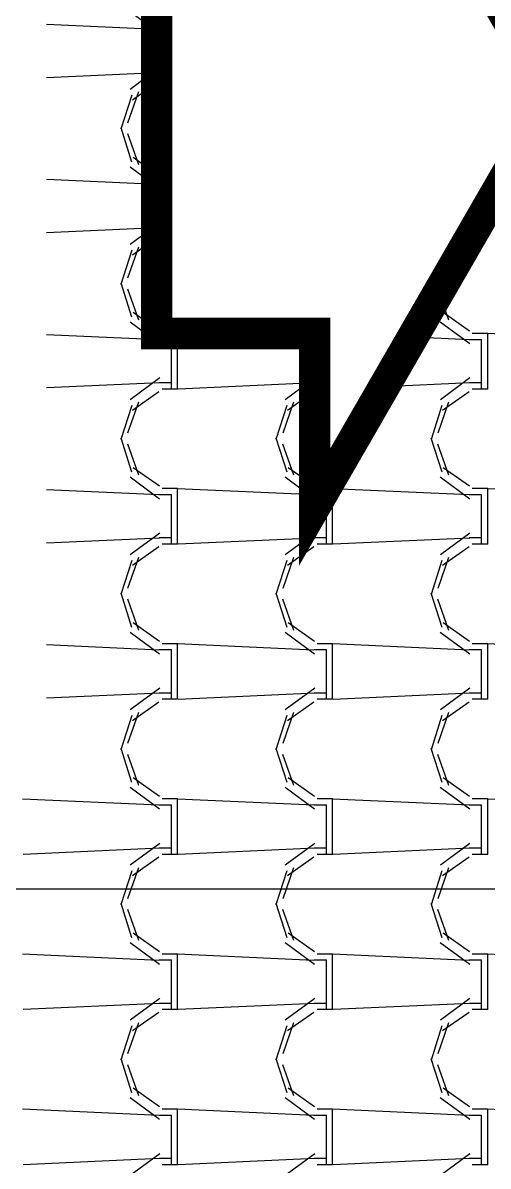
# Model space of a CAD drawing. Header units: millimetres. Extents: x -336 to -33, y -135 to 770.
# Drawn here: x -173.451 to -172.551, y 723.478 to 725.689 of the extents above; entities that cross this region are included whole.
import ezdxf

# ---------------------------------------------------------------- set-up
doc = ezdxf.new("R2010")
doc.units = ezdxf.units.MM
doc.header["$LTSCALE"] = 50
doc.header["$MEASUREMENT"] = 0
doc.layers.get('0').update_dxf_attribs({"linetype": 'CONTINUOUS'})
doc.layers.add('-HIDRO', color=8, linetype='CONTINUOUS')
doc.layers.add('AF', color=5, linetype='CONTINUOUS')

# ---------------------------------------------------------------- blocks, each defined once
blk = doc.blocks.new('Seta')
at = {"const_width": 2}
blk.add_lwpolyline([(10, 15), (10, 25.981), (25, 0), (10, -25.981), (10, -15), (0, -15), (0, 15)], close=True, dxfattribs=at)

msp = doc.modelspace()

# ---------------------------------------------------------------- linework, layer by layer
at = {"layer": '-HIDRO', "linetype": 'Continuous'}
for p, q in [((-173.2436, 725.7104), (-173.1923, 725.6726)), ((-173.1923, 725.6759), (-173.4056, 725.6856)), ((-173.1923, 725.5922), (-173.4056, 725.5825)), ((-173.1923, 725.5974), (-173.2433, 725.5599)), ((-173.1923, 725.572), (-173.2389, 725.5392)), ((-173.2405, 725.5489), (-173.2614, 725.4829)), ((-173.2274, 725.5549), (-173.2484, 725.4949)), ((-173.2617, 725.4861), (-173.2407, 725.4201)), ((-173.2487, 725.4745), (-173.2277, 725.4145)), ((-173.2379, 725.429), (-173.1923, 725.3968)), ((-173.2436, 725.4104), (-173.1923, 725.3726)), ((-173.1923, 725.3759), (-173.4056, 725.3856)), ((-172.5517, 725.2925), (-172.5517, 725.3321)), ((-173.1923, 725.2974), (-173.2433, 725.2599)), ((-172.5637, 725.2925), (-172.5637, 725.3113)), ((-173.1923, 725.2922), (-173.4056, 725.2825)), ((-172.5517, 725.2805), (-172.5815, 725.2805)), ((-172.5637, 725.2925), (-172.5746, 725.2925)), ((-172.5637, 725.2805), (-172.5637, 725.2925)), ((-172.5517, 725.2805), (-172.5517, 725.2925)), ((-173.2274, 725.2549), (-173.2484, 725.1949)), ((-173.1923, 725.272), (-173.2389, 725.2392)), ((-173.2405, 725.2489), (-173.2614, 725.1829)), ((-173.2617, 725.1861), (-173.2407, 725.1201)), ((-173.2487, 725.1745), (-173.2277, 725.1145)), ((-172.6465, 725.168), (-172.6277, 725.1145)), ((-172.6526, 725.1575), (-172.6407, 725.1201)), ((-173.2379, 725.129), (-173.1923, 725.0968)), ((-172.6379, 725.129), (-172.5869, 725.093)), ((-173.2436, 725.1104), (-173.1866, 725.0684)), ((-172.6436, 725.1104), (-172.5866, 725.0684)), ((-173.1879, 725.0757), (-173.4056, 725.0856)), ((-173.1877, 725.0765), (-173.1637, 725.0765)), ((-173.1637, 724.9925), (-173.1637, 725.0765)), ((-172.8879, 725.0757), (-173.1519, 725.0877)), ((-173.1517, 724.9925), (-173.1517, 725.0879)), ((-172.9131, 725.0879), (-172.8866, 725.0684)), ((-172.8877, 725.0765), (-172.8866, 725.0765)), ((-172.5879, 725.0757), (-172.6969, 725.0807)), ((-172.5877, 725.0765), (-172.5637, 725.0765)), ((-172.5817, 725.0885), (-172.5517, 725.0885)), ((-172.5637, 724.9925), (-172.5637, 725.0765)), ((-172.2879, 725.0757), (-172.5519, 725.0877)), ((-172.5517, 724.9925), (-172.5517, 725.0885)), ((-173.1865, 724.9925), (-173.4056, 724.9825)), ((-173.1863, 725.0019), (-173.2433, 724.9599)), ((-173.1637, 724.9925), (-173.1877, 724.9925)), ((-173.1637, 724.9805), (-173.1637, 724.9925)), ((-173.1517, 724.9805), (-173.1517, 724.9925)), ((-172.8866, 724.9925), (-173.1505, 724.9805)), ((-172.8866, 725.0017), (-172.9433, 724.9599)), ((-172.8866, 724.9925), (-172.8877, 724.9925)), ((-172.5865, 724.9925), (-172.7522, 724.9849)), ((-172.5863, 725.0019), (-172.6433, 724.9599)), ((-172.5637, 724.9925), (-172.5877, 724.9925)), ((-172.5637, 724.9805), (-172.5637, 724.9925)), ((-172.5517, 724.9805), (-172.5517, 724.9925)), ((-173.1879, 724.9752), (-173.2389, 724.9392)), ((-173.1517, 724.9805), (-173.1817, 724.9805)), ((-172.8879, 724.9752), (-172.9389, 724.9392)), ((-172.5879, 724.9752), (-172.6389, 724.9392)), ((-172.5517, 724.9805), (-172.5817, 724.9805)), ((-173.2405, 724.9489), (-173.2614, 724.8829)), ((-173.2274, 724.9549), (-173.2484, 724.8949)), ((-172.9404, 724.9489), (-172.9614, 724.8829)), ((-172.9274, 724.9549), (-172.9484, 724.8949)), ((-172.6404, 724.9489), (-172.6614, 724.8829)), ((-172.6274, 724.9549), (-172.6484, 724.8949)), ((-173.2617, 724.8861), (-173.2407, 724.8201)), ((-172.9617, 724.8861), (-172.9407, 724.8201)), ((-172.6617, 724.8861), (-172.6407, 724.8201)), ((-173.2487, 724.8745), (-173.2277, 724.8145)), ((-172.9487, 724.8745), (-172.9277, 724.8145)), ((-172.6487, 724.8745), (-172.6277, 724.8145)), ((-173.2436, 724.8104), (-173.1866, 724.7684)), ((-173.2379, 724.829), (-173.1869, 724.793)), ((-172.9436, 724.8104), (-172.8866, 724.7684)), ((-172.9379, 724.829), (-172.8869, 724.793)), ((-172.6436, 724.8104), (-172.5866, 724.7684)), ((-172.6379, 724.829), (-172.5869, 724.793)), ((-173.1817, 724.7885), (-173.1517, 724.7885)), ((-172.8879, 724.7757), (-173.1519, 724.7877)), ((-173.1517, 724.6925), (-173.1517, 724.7885)), ((-172.8656, 724.7885), (-172.8517, 724.7885)), ((-172.5879, 724.7757), (-172.8519, 724.7877)), ((-172.8517, 724.6925), (-172.8517, 724.7885)), ((-172.5817, 724.7885), (-172.5517, 724.7885)), ((-172.2879, 724.7757), (-172.5519, 724.7877)), ((-172.5517, 724.6925), (-172.5517, 724.7885)), ((-173.1879, 724.7757), (-173.4056, 724.7856)), ((-173.1877, 724.7765), (-173.1637, 724.7765)), ((-173.1637, 724.6925), (-173.1637, 724.7765)), ((-172.8877, 724.7765), (-172.8866, 724.7765)), ((-172.8725, 724.7765), (-172.8637, 724.7765)), ((-172.8637, 724.6925), (-172.8637, 724.7765)), ((-172.5877, 724.7765), (-172.5637, 724.7765)), ((-172.5637, 724.6925), (-172.5637, 724.7765)), ((-173.1863, 724.7019), (-173.2433, 724.6599)), ((-172.8863, 724.7019), (-172.9433, 724.6599)), ((-172.5863, 724.7019), (-172.6433, 724.6599)), ((-173.1865, 724.6924), (-173.4056, 724.6825)), ((-173.1637, 724.6925), (-173.1877, 724.6925)), ((-173.1517, 724.6805), (-173.1817, 724.6805)), ((-173.1637, 724.6805), (-173.1637, 724.6925)), ((-173.1517, 724.6805), (-173.1517, 724.6925)), ((-172.8865, 724.6924), (-173.1505, 724.6804)), ((-172.8637, 724.6925), (-172.8877, 724.6925)), ((-172.8517, 724.6805), (-172.8817, 724.6805)), ((-172.8637, 724.6805), (-172.8637, 724.6925)), ((-172.8517, 724.6805), (-172.8517, 724.6925)), ((-172.5865, 724.6924), (-172.8505, 724.6804)), ((-172.5637, 724.6925), (-172.5877, 724.6925)), ((-172.5517, 724.6805), (-172.5817, 724.6805)), ((-172.5637, 724.6805), (-172.5637, 724.6925)), ((-172.5517, 724.6805), (-172.5517, 724.6925)), ((-173.2274, 724.6549), (-173.2484, 724.5949)), ((-173.1879, 724.6752), (-173.2389, 724.6392)), ((-172.9274, 724.6549), (-172.9484, 724.5949)), ((-172.8879, 724.6752), (-172.9389, 724.6392)), ((-172.6274, 724.6549), (-172.6484, 724.5949)), ((-172.5879, 724.6752), (-172.6389, 724.6392)), ((-173.2405, 724.6489), (-173.2614, 724.5829)), ((-172.9404, 724.6489), (-172.9614, 724.5829)), ((-172.6404, 724.6489), (-172.6614, 724.5829)), ((-173.2617, 724.5861), (-173.2407, 724.5201)), ((-173.2487, 724.5745), (-173.2277, 724.5145)), ((-172.9617, 724.5861), (-172.9407, 724.5201)), ((-172.9487, 724.5745), (-172.9277, 724.5145)), ((-172.6617, 724.5861), (-172.6407, 724.5201)), ((-172.6487, 724.5745), (-172.6277, 724.5145)), ((-173.2379, 724.529), (-173.1869, 724.493)), ((-172.9379, 724.529), (-172.8869, 724.493)), ((-172.6379, 724.529), (-172.5869, 724.493)), ((-173.2436, 724.5104), (-173.1866, 724.4684)), ((-172.9436, 724.5104), (-172.8866, 724.4684)), ((-172.6436, 724.5104), (-172.5866, 724.4684)), ((-173.1879, 724.4757), (-173.4056, 724.4856)), ((-173.1817, 724.4885), (-173.1517, 724.4885)), ((-172.8879, 724.4757), (-173.1519, 724.4877)), ((-173.1517, 724.3925), (-173.1517, 724.4885)), ((-172.8817, 724.4885), (-172.8517, 724.4885)), ((-172.5879, 724.4757), (-172.8519, 724.4877)), ((-172.8517, 724.3925), (-172.8517, 724.4885)), ((-172.5817, 724.4885), (-172.5517, 724.4885)), ((-172.2879, 724.4757), (-172.5519, 724.4877)), ((-172.5517, 724.3925), (-172.5517, 724.4885)), ((-173.1877, 724.4765), (-173.1637, 724.4765)), ((-173.1637, 724.3925), (-173.1637, 724.4765)), ((-172.8877, 724.4765), (-172.8637, 724.4765)), ((-172.8637, 724.3925), (-172.8637, 724.4765)), ((-172.5877, 724.4765), (-172.5637, 724.4765)), ((-172.5637, 724.3925), (-172.5637, 724.4765)), ((-173.1865, 724.3924), (-173.4056, 724.3825)), ((-173.1863, 724.4019), (-173.2433, 724.3599)), ((-173.1637, 724.3925), (-173.1877, 724.3925)), ((-173.1637, 724.3805), (-173.1637, 724.3925)), ((-173.1517, 724.3805), (-173.1517, 724.3925)), ((-172.8865, 724.3924), (-173.1505, 724.3804)), ((-172.8863, 724.4019), (-172.9433, 724.3599)), ((-172.8637, 724.3925), (-172.8877, 724.3925)), ((-172.8637, 724.3805), (-172.8637, 724.3925)), ((-172.8517, 724.3805), (-172.8517, 724.3925)), ((-172.5865, 724.3924), (-172.8505, 724.3804)), ((-172.5863, 724.4019), (-172.6433, 724.3599)), ((-172.5637, 724.3925), (-172.5877, 724.3925)), ((-172.5637, 724.3805), (-172.5637, 724.3925)), ((-172.5517, 724.3805), (-172.5517, 724.3925)), ((-173.1879, 724.3752), (-173.2389, 724.3392)), ((-173.1517, 724.3805), (-173.1817, 724.3805)), ((-172.8879, 724.3752), (-172.9389, 724.3392)), ((-172.8517, 724.3805), (-172.8817, 724.3805)), ((-172.5879, 724.3752), (-172.6389, 724.3392)), ((-172.5517, 724.3805), (-172.5817, 724.3805)), ((-173.2405, 724.3489), (-173.2614, 724.2829)), ((-173.2274, 724.3549), (-173.2484, 724.2949)), ((-172.9404, 724.3489), (-172.9614, 724.2829)), ((-172.9274, 724.3549), (-172.9484, 724.2949)), ((-172.6404, 724.3489), (-172.6614, 724.2829)), ((-172.6274, 724.3549), (-172.6484, 724.2949)), ((-173.2617, 724.2861), (-173.2407, 724.2201)), ((-172.9617, 724.2861), (-172.9407, 724.2201)), ((-172.6617, 724.2861), (-172.6407, 724.2201)), ((-173.2487, 724.2745), (-173.2277, 724.2145)), ((-172.9487, 724.2745), (-172.9277, 724.2145)), ((-172.6487, 724.2745), (-172.6277, 724.2145)), ((-173.2379, 724.229), (-173.1869, 724.193)), ((-172.9379, 724.229), (-172.8869, 724.193)), ((-172.6379, 724.229), (-172.5869, 724.193)), ((-173.2436, 724.2104), (-173.1866, 724.1684)), ((-172.9436, 724.2104), (-172.8866, 724.1684)), ((-172.6436, 724.2104), (-172.5866, 724.1684)), ((-173.1879, 724.1757), (-173.4519, 724.1877)), ((-173.1877, 724.1765), (-173.1637, 724.1765)), ((-173.1817, 724.1885), (-173.1517, 724.1885)), ((-173.1637, 724.0925), (-173.1637, 724.1765)), ((-172.8879, 724.1757), (-173.1519, 724.1877)), ((-173.1517, 724.0925), (-173.1517, 724.1885)), ((-172.8877, 724.1765), (-172.8637, 724.1765)), ((-172.8817, 724.1885), (-172.8517, 724.1885)), ((-172.8637, 724.0925), (-172.8637, 724.1765)), ((-172.5879, 724.1757), (-172.8519, 724.1877)), ((-172.8517, 724.0925), (-172.8517, 724.1885)), ((-172.5877, 724.1765), (-172.5637, 724.1765)), ((-172.5817, 724.1885), (-172.5517, 724.1885)), ((-172.5637, 724.0925), (-172.5637, 724.1765)), ((-172.2879, 724.1757), (-172.5519, 724.1877)), ((-172.5517, 724.0925), (-172.5517, 724.1885)), ((-173.1863, 724.1019), (-173.2433, 724.0599)), ((-172.8863, 724.1019), (-172.9433, 724.0599)), ((-172.5863, 724.1019), (-172.6433, 724.0599)), ((-173.1865, 724.0924), (-173.4505, 724.0804)), ((-173.1637, 724.0925), (-173.1877, 724.0925)), ((-173.1517, 724.0805), (-173.1817, 724.0805)), ((-173.1637, 724.0805), (-173.1637, 724.0925)), ((-173.1517, 724.0805), (-173.1517, 724.0925)), ((-172.8865, 724.0924), (-173.1505, 724.0804)), ((-172.8637, 724.0925), (-172.8877, 724.0925)), ((-172.8517, 724.0805), (-172.8817, 724.0805)), ((-172.8637, 724.0805), (-172.8637, 724.0925)), ((-172.8517, 724.0805), (-172.8517, 724.0925)), ((-172.5865, 724.0924), (-172.8505, 724.0804)), ((-172.5637, 724.0925), (-172.5877, 724.0925)), ((-172.5517, 724.0805), (-172.5817, 724.0805)), ((-172.5637, 724.0805), (-172.5637, 724.0925)), ((-172.5517, 724.0805), (-172.5517, 724.0925)), ((-173.1879, 724.0752), (-173.2389, 724.0392)), ((-172.8879, 724.0752), (-172.9389, 724.0392)), ((-172.5879, 724.0752), (-172.6389, 724.0392)), ((-173.2405, 724.0489), (-173.2614, 723.9829)), ((-173.2274, 724.0549), (-173.2484, 723.9949)), ((-172.9404, 724.0489), (-172.9614, 723.9829)), ((-172.9274, 724.0549), (-172.9484, 723.9949)), ((-172.6404, 724.0489), (-172.6614, 723.9829)), ((-172.6274, 724.0549), (-172.6484, 723.9949)), ((-173.2617, 723.9861), (-173.2407, 723.9201)), ((-173.2487, 723.9745), (-173.2277, 723.9145)), ((-172.9617, 723.9861), (-172.9407, 723.9201)), ((-172.9487, 723.9745), (-172.9277, 723.9145)), ((-172.6617, 723.9861), (-172.6407, 723.9201)), ((-172.6487, 723.9745), (-172.6277, 723.9145)), ((-173.2379, 723.929), (-173.1869, 723.893)), ((-172.9379, 723.929), (-172.8869, 723.893)), ((-172.6379, 723.929), (-172.5869, 723.893)), ((-173.2436, 723.9104), (-173.1866, 723.8684)), ((-172.9436, 723.9104), (-172.8866, 723.8684)), ((-172.6436, 723.9104), (-172.5866, 723.8684)), ((-173.1879, 723.8757), (-173.4519, 723.8877)), ((-173.1817, 723.8885), (-173.1517, 723.8885)), ((-172.8879, 723.8757), (-173.1519, 723.8877)), ((-173.1517, 723.7925), (-173.1517, 723.8885)), ((-172.8817, 723.8885), (-172.8517, 723.8885)), ((-172.5879, 723.8757), (-172.8519, 723.8877)), ((-172.8517, 723.7925), (-172.8517, 723.8885)), ((-172.5817, 723.8885), (-172.5517, 723.8885)), ((-172.2879, 723.8757), (-172.5519, 723.8877)), ((-172.5517, 723.7925), (-172.5517, 723.8885)), ((-173.1877, 723.8765), (-173.1637, 723.8765)), ((-173.1637, 723.7925), (-173.1637, 723.8765)), ((-172.8877, 723.8765), (-172.8637, 723.8765)), ((-172.8637, 723.7925), (-172.8637, 723.8765)), ((-172.5877, 723.8765), (-172.5637, 723.8765)), ((-172.5637, 723.7925), (-172.5637, 723.8765)), ((-173.1865, 723.7924), (-173.4505, 723.7804)), ((-173.1863, 723.8019), (-173.2433, 723.7599)), ((-173.1637, 723.7925), (-173.1877, 723.7925)), ((-173.1637, 723.7805), (-173.1637, 723.7925)), ((-173.1517, 723.7805), (-173.1517, 723.7925)), ((-172.8865, 723.7924), (-173.1505, 723.7804)), ((-172.8863, 723.8019), (-172.9433, 723.7599)), ((-172.8637, 723.7925), (-172.8877, 723.7925)), ((-172.8637, 723.7805), (-172.8637, 723.7925)), ((-172.8517, 723.7805), (-172.8517, 723.7925)), ((-172.5865, 723.7924), (-172.8505, 723.7804)), ((-172.5863, 723.8019), (-172.6433, 723.7599)), ((-172.5637, 723.7925), (-172.5877, 723.7925)), ((-172.5637, 723.7805), (-172.5637, 723.7925)), ((-172.5517, 723.7805), (-172.5517, 723.7925)), ((-173.1879, 723.7752), (-173.2389, 723.7392)), ((-173.1517, 723.7805), (-173.1817, 723.7805)), ((-172.8879, 723.7752), (-172.9389, 723.7392)), ((-172.8517, 723.7805), (-172.8817, 723.7805)), ((-172.5879, 723.7752), (-172.6389, 723.7392)), ((-172.5517, 723.7805), (-172.5817, 723.7805)), ((-173.2405, 723.7489), (-173.2614, 723.6829)), ((-173.2274, 723.7549), (-173.2484, 723.6949)), ((-172.9404, 723.7489), (-172.9614, 723.6829)), ((-172.9274, 723.7549), (-172.9484, 723.6949)), ((-172.6404, 723.7489), (-172.6614, 723.6829)), ((-172.6274, 723.7549), (-172.6484, 723.6949)), ((-173.2617, 723.6861), (-173.2407, 723.6201)), ((-172.9617, 723.6861), (-172.9407, 723.6201)), ((-172.6617, 723.6861), (-172.6407, 723.6201)), ((-173.2487, 723.6745), (-173.2277, 723.6145)), ((-172.9487, 723.6745), (-172.9277, 723.6145)), ((-172.6487, 723.6745), (-172.6277, 723.6145)), ((-173.2379, 723.629), (-173.1869, 723.593)), ((-172.9379, 723.629), (-172.8869, 723.593)), ((-172.6379, 723.629), (-172.5869, 723.593)), ((-173.2436, 723.6104), (-173.1866, 723.5684)), ((-172.9436, 723.6104), (-172.8866, 723.5684)), ((-172.6436, 723.6104), (-172.5866, 723.5684)), ((-173.1879, 723.5757), (-173.4519, 723.5877)), ((-173.1877, 723.5765), (-173.1637, 723.5765)), ((-173.1817, 723.5885), (-173.1517, 723.5885)), ((-173.1637, 723.4925), (-173.1637, 723.5765)), ((-172.8879, 723.5757), (-173.1519, 723.5877)), ((-173.1517, 723.4925), (-173.1517, 723.5885)), ((-172.8877, 723.5765), (-172.8637, 723.5765)), ((-172.8817, 723.5885), (-172.8517, 723.5885)), ((-172.8637, 723.4925), (-172.8637, 723.5765)), ((-172.5879, 723.5757), (-172.8519, 723.5877)), ((-172.8517, 723.4925), (-172.8517, 723.5885)), ((-172.5877, 723.5765), (-172.5637, 723.5765)), ((-172.5817, 723.5885), (-172.5517, 723.5885)), ((-172.5637, 723.4925), (-172.5637, 723.5765)), ((-172.2879, 723.5757), (-172.5519, 723.5877)), ((-172.5517, 723.4925), (-172.5517, 723.5885)), ((-173.1865, 723.4924), (-173.4505, 723.4804)), ((-173.1863, 723.5019), (-173.2433, 723.4599)), ((-173.1637, 723.4925), (-173.1877, 723.4925)), ((-173.1637, 723.4805), (-173.1637, 723.4925)), ((-173.1517, 723.4805), (-173.1517, 723.4925)), ((-172.8865, 723.4924), (-173.1505, 723.4804)), ((-172.8863, 723.5019), (-172.9433, 723.4599)), ((-172.8637, 723.4925), (-172.8877, 723.4925)), ((-172.8637, 723.4805), (-172.8637, 723.4925)), ((-172.8517, 723.4805), (-172.8517, 723.4925)), ((-172.5865, 723.4924), (-172.8505, 723.4804)), ((-172.5863, 723.5019), (-172.6433, 723.4599)), ((-172.5637, 723.4925), (-172.5877, 723.4925)), ((-172.5637, 723.4805), (-172.5637, 723.4925)), ((-172.5517, 723.4805), (-172.5517, 723.4925)), ((-173.1517, 723.4805), (-173.1817, 723.4805)), ((-172.8517, 723.4805), (-172.8817, 723.4805)), ((-172.5517, 723.4805), (-172.5817, 723.4805))]:
    msp.add_line(p, q, dxfattribs=at)
at = {"layer": 'AF', "color": 5, "linetype": 'Continuous'}
msp.add_line((-169.2161, 724.0136), (-174.0101, 724.0136), dxfattribs=at)

# ---------------------------------------------------------------- block references
at = {"layer": '-HIDRO', "xscale": 0.03057599999997219, "yscale": 0.03057599999997219, "zscale": 0.03057599999997219}
msp.add_blockref('Seta', (-173.1923, 725.5466), dxfattribs=at)

doc.saveas('drawing.dxf')
